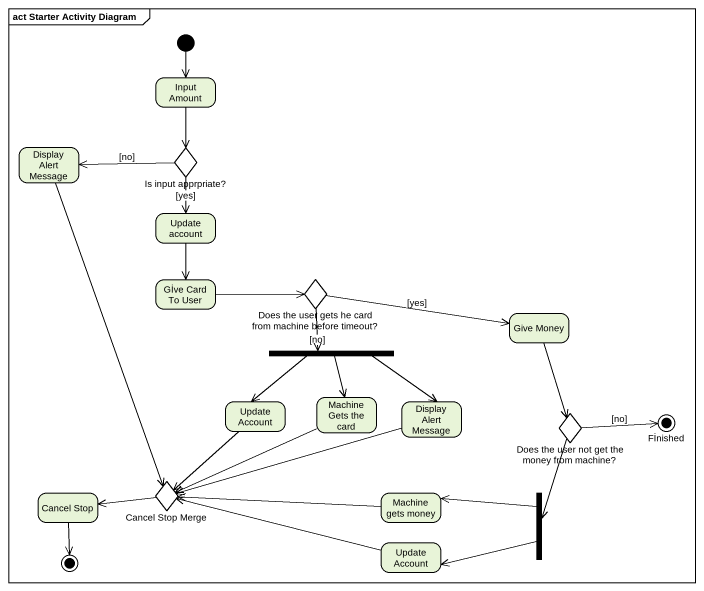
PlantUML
@startuml
mainframe act Starter Activity Diagram
hide empty description
state "Input Amount" as Input_Amount
state "Display Alert Message" as Display_Alert_Message
state "Is input apprpriate?" as Is_input_apprpriate <<choice>>
state "Update account" as Update_account
state "Gİve Card To User" as Gİve_Card_To_User
state "Does the user gets he card from machine before timeout?" as Does_the_user_gets_he_card <<choice>>
state "Give Money" as Give_Money
state fork1 <<fork>>
state "Machine Gets the card" as Machine_Gets_the_card
state "Update Account" as Update_Account
state "Display Alert Message" as Display_Alert_Message_2
state "Does the user not get the money from machine?" as Does_the_user_not_get_the <<choice>>
state Fİnished <<end>>
state "Cancel Stop" as Cancel_Stop
state "Cancel Stop Merge" as Cancel_Stop_Merge <<choice>>
state "Machine gets money" as Machine_gets_money
state fork2 <<fork>>
state final1 <<end>>
state "Update Account" as Update_Account_2
[*] --> Input_Amount
Input_Amount --> Is_input_apprpriate
Display_Alert_Message --> Cancel_Stop_Merge
Is_input_apprpriate -left-> Display_Alert_Message : [no]
Is_input_apprpriate --> Update_account : [yes]
Update_account --> Gİve_Card_To_User
Gİve_Card_To_User -right-> Does_the_user_gets_he_card
Does_the_user_gets_he_card -right-> Give_Money : [yes]
Does_the_user_gets_he_card --> fork1 : [no]
Give_Money --> Does_the_user_not_get_the
fork1 --> Machine_Gets_the_card
fork1 --> Update_Account
fork1 --> Display_Alert_Message_2
Machine_Gets_the_card -left-> Cancel_Stop_Merge
Update_Account --> Cancel_Stop_Merge
Display_Alert_Message_2 -left-> Cancel_Stop_Merge
Does_the_user_not_get_the -right-> Fİnished : [no]
Does_the_user_not_get_the --> fork2
Cancel_Stop --> final1
Cancel_Stop_Merge -left-> Cancel_Stop
Machine_gets_money -left-> Cancel_Stop_Merge
fork2 -left-> Machine_gets_money
fork2 -left-> Update_Account_2
Update_Account_2 -left-> Cancel_Stop_Merge
@enduml
